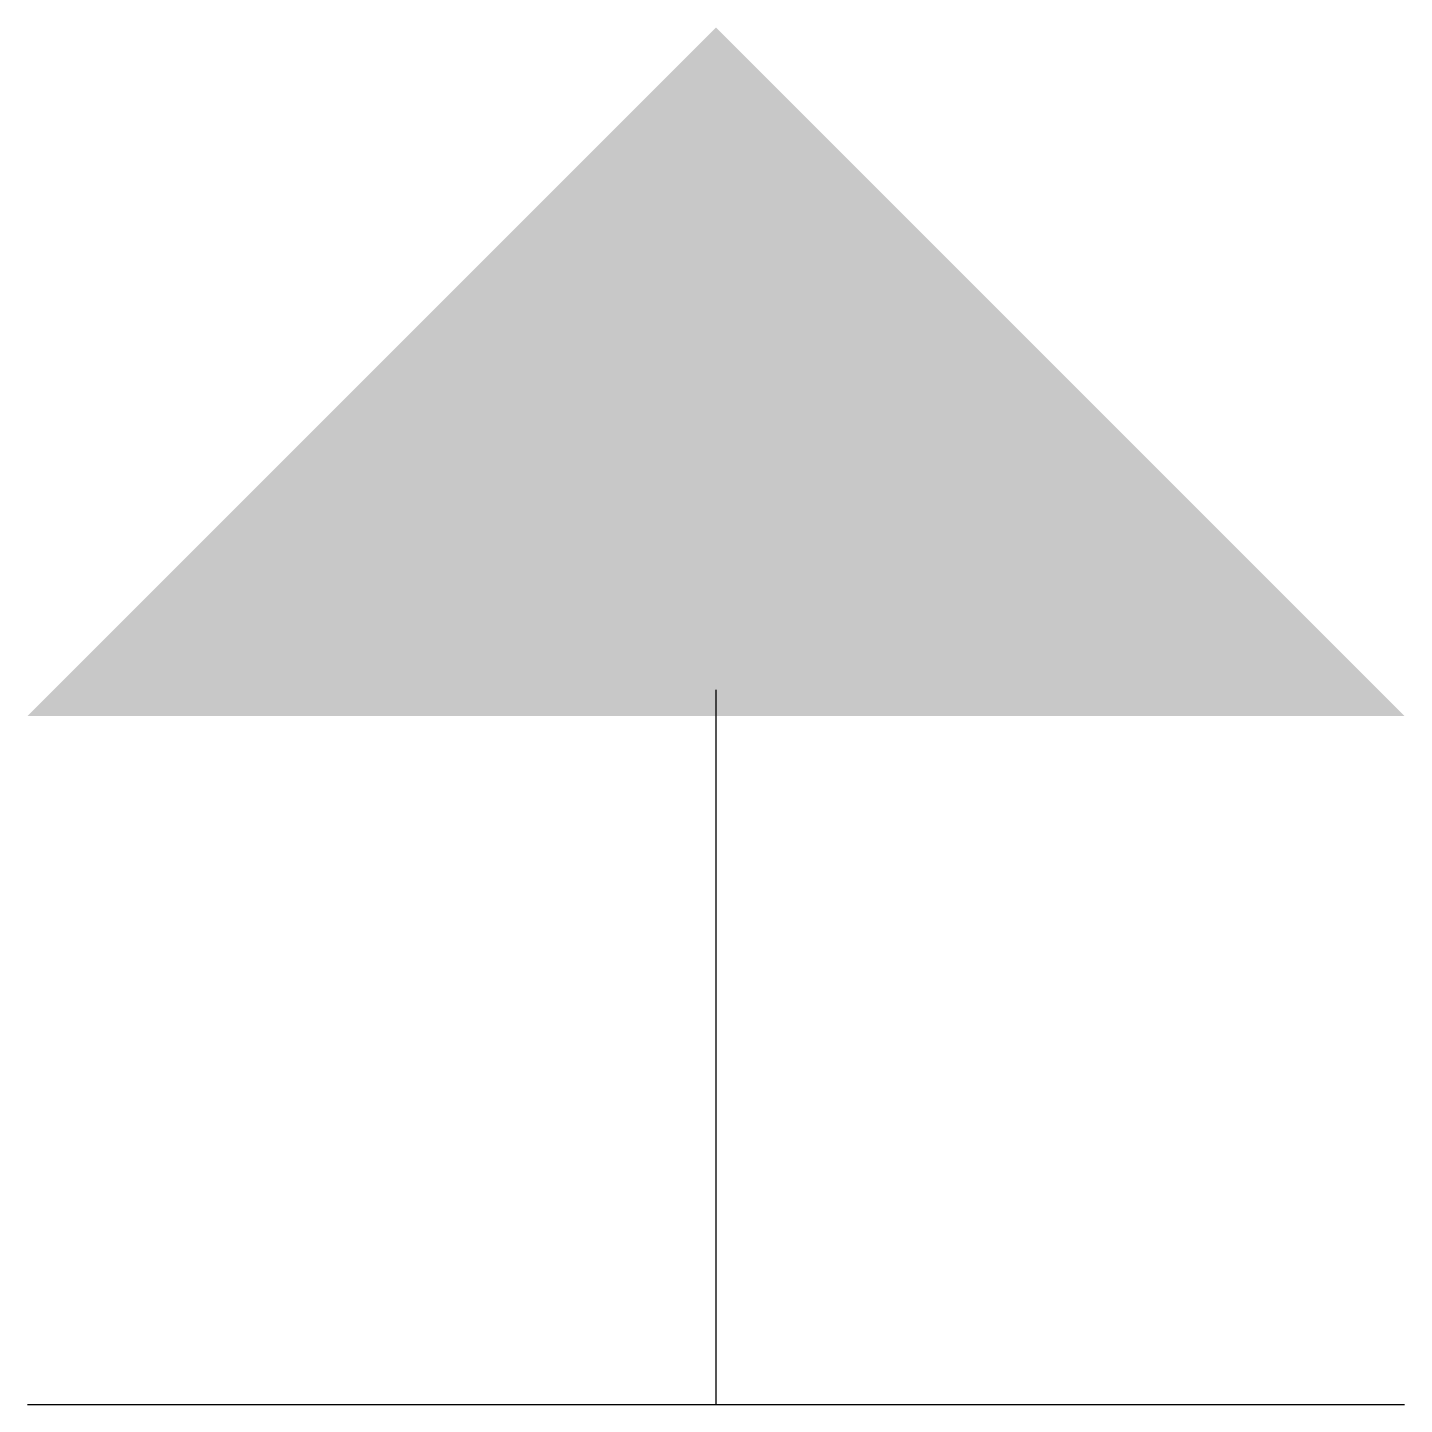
# Model space of a CAD drawing. Extents: x 3 to 5, y 2 to 4.
import ezdxf

# ---------------------------------------------------------------- set-up
doc = ezdxf.new("R2010")
doc.units = 0
doc.layers.get('0').update_dxf_attribs({"linetype": 'CONTINUOUS'})

msp = doc.modelspace()

# ---------------------------------------------------------------- linework, layer by layer
at = {"color": 0}
for p, q in [((4, 2), (4, 3.0378)), ((3, 2), (5, 2))]:
    msp.add_line(p, q, dxfattribs=at)
msp.add_solid([(4, 4), (5, 3), (3, 3)], dxfattribs=at)

doc.saveas('drawing.dxf')
